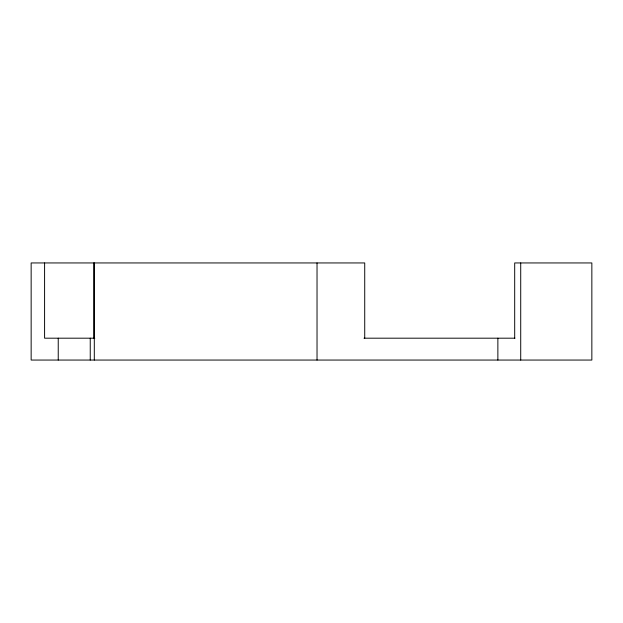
<?xml version="1.0" encoding="UTF-8"?>
<svg xmlns="http://www.w3.org/2000/svg" width="623" height="623" viewBox="0 0 623 623"><rect width="100%" height="100%" fill="white"/><g stroke="black" fill="none" stroke-linecap="round" stroke-linejoin="round"><path stroke-width="0.93" d="M94.813 338.188L44.591 338.188L44.591 262.945M363.988 338.188L514.98 338.188M520.719 262.945L520.719 360.055M514.691 338.188L514.691 262.945L591.85 262.945L591.85 360.055L31.15 360.055L31.15 262.945L364.728 262.945L364.728 338.188M497.87 338.188L497.87 360.055M317.029 262.945L317.029 360.055M94.299 262.945L94.299 360.055M93.8 262.945L93.8 338.188M90.242 338.188L90.242 360.055M58.235 338.188L58.235 360.055"/></g></svg>
